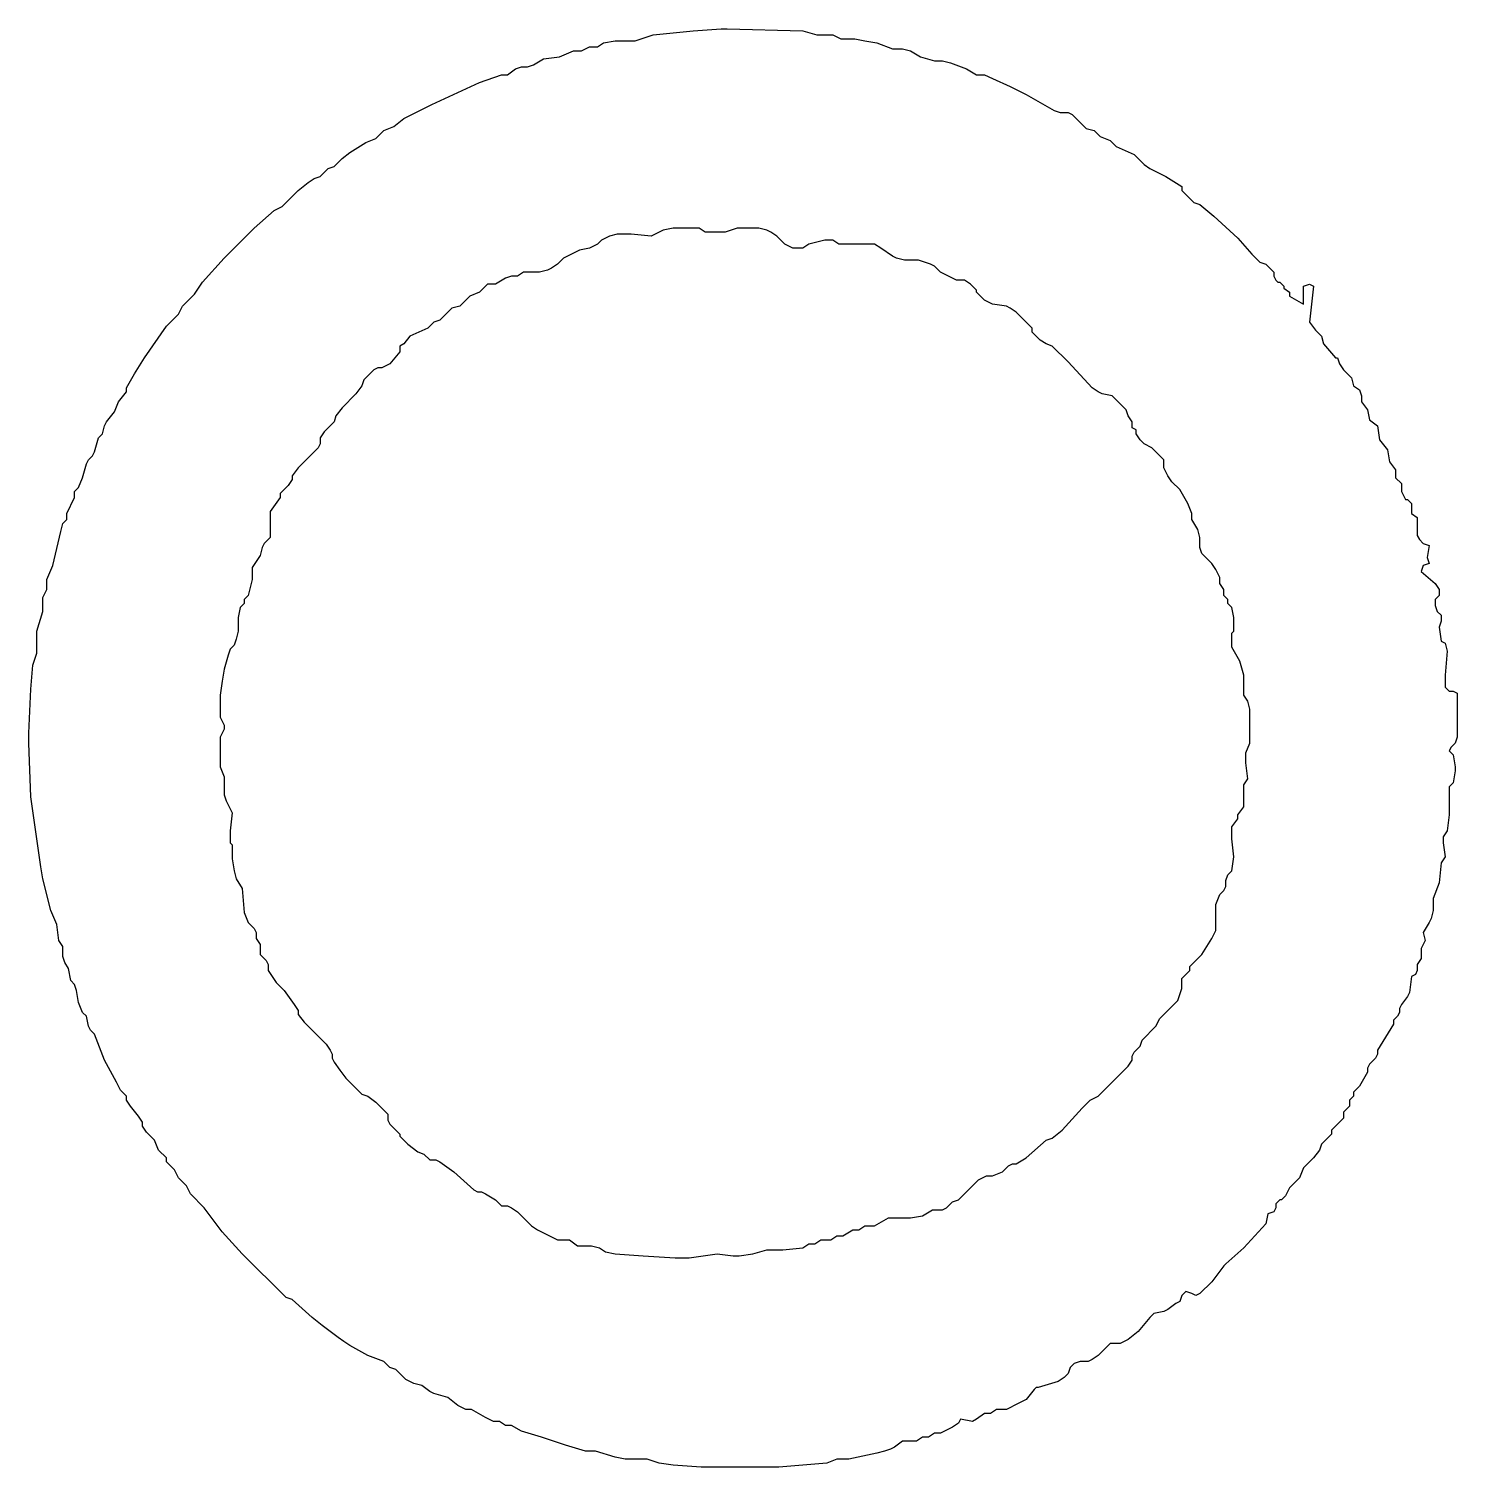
# Model space of a CAD drawing. Header units: millimetres. Extents: x -22.8 to 22.7, y -22.9 to 22.9.
import ezdxf

# ---------------------------------------------------------------- set-up
doc = ezdxf.new("R2010")
doc.units = ezdxf.units.MM

msp = doc.modelspace()

# ---------------------------------------------------------------- linework, layer by layer
for points in [[(-1.365, -22.923), (-2.254, -22.86), (-2.699, -22.796), (-3.08, -22.669), (-3.778, -22.669), (-4.096, -22.606), (-4.731, -22.415), (-5.048, -22.415), (-5.683, -22.225), (-6.445, -21.971), (-7.08, -21.78), (-7.398, -21.59), (-7.588, -21.59), (-7.779, -21.463), (-7.969, -21.463), (-8.223, -21.336), (-8.668, -21.082), (-8.858, -21.082), (-8.985, -21.018), (-9.112, -20.955), (-9.43, -20.701), (-9.874, -20.574), (-10.001, -20.51), (-10.255, -20.32), (-10.509, -20.256), (-10.763, -20.129), (-11.081, -19.812), (-11.271, -19.748), (-11.462, -19.558), (-11.97, -19.367), (-12.541, -19.05), (-12.732, -18.923), (-12.922, -18.796), (-13.176, -18.605), (-13.43, -18.415), (-13.748, -18.161), (-14.383, -17.589), (-14.573, -17.526), (-15.97, -16.129), (-16.605, -15.43), (-17.177, -14.668), (-17.621, -14.224), (-17.748, -13.97), (-18.002, -13.716), (-18.129, -13.462), (-18.383, -13.208), (-18.383, -13.081), (-18.637, -12.827), (-18.764, -12.509), (-19.018, -12.255), (-19.145, -12.065), (-19.145, -11.938), (-19.272, -11.747), (-19.526, -11.43), (-19.653, -11.239), (-19.653, -11.112), (-19.844, -10.922), (-19.971, -10.668), (-20.352, -9.969), (-20.669, -9.144), (-20.796, -9.017), (-20.86, -8.89), (-20.923, -8.572), (-21.05, -8.445), (-21.177, -8.128), (-21.241, -7.747), (-21.304, -7.556), (-21.431, -7.429), (-21.495, -7.048), (-21.622, -6.858), (-21.685, -6.667), (-21.685, -6.35), (-21.812, -6.159), (-21.876, -5.651), (-22.066, -5.207), (-22.32, -4.191), (-22.384, -3.81), (-22.511, -2.921), (-22.701, -1.587), (-22.765, 0.127), (-22.765, 0.444), (-22.701, 1.841), (-22.638, 2.603), (-22.511, 2.984), (-22.511, 3.683), (-22.32, 4.318), (-22.32, 4.762), (-22.193, 5.016), (-22.193, 5.334), (-22.003, 5.778), (-21.749, 6.858), (-21.685, 7.112), (-21.558, 7.239), (-21.558, 7.429), (-21.304, 7.937), (-21.304, 8.128), (-21.177, 8.255), (-21.05, 8.572), (-20.923, 9.017), (-20.86, 9.144), (-20.733, 9.271), (-20.669, 9.398), (-20.542, 9.842), (-20.415, 9.969), (-20.352, 10.223), (-20.288, 10.35), (-20.034, 10.668), (-19.907, 10.985), (-19.653, 11.303), (-19.653, 11.43), (-19.399, 11.874), (-19.082, 12.382), (-18.383, 13.398), (-18.002, 13.779), (-17.875, 14.033), (-17.494, 14.414), (-17.24, 14.795), (-16.542, 15.557), (-15.589, 16.51), (-14.954, 17.081), (-14.7, 17.208), (-14.192, 17.716), (-13.875, 17.97), (-13.684, 18.097), (-13.494, 18.161), (-13.24, 18.415), (-13.049, 18.478), (-12.795, 18.732), (-12.541, 18.923), (-12.033, 19.24), (-11.716, 19.367), (-11.462, 19.621), (-11.144, 19.748), (-10.827, 20.002), (-9.938, 20.447), (-8.414, 21.145), (-7.715, 21.399), (-7.525, 21.399), (-7.271, 21.59), (-7.08, 21.653), (-6.89, 21.653), (-6.699, 21.717), (-6.382, 21.907), (-5.874, 21.971), (-5.429, 22.161), (-5.175, 22.161), (-4.921, 22.288), (-4.667, 22.288), (-4.477, 22.415), (-4.096, 22.479), (-3.461, 22.479), (-2.889, 22.669), (-2.254, 22.733), (-1.619, 22.796), (-0.73, 22.86), (-0.54, 22.86), (1.873, 22.796), (2.318, 22.669), (2.826, 22.669), (3.08, 22.542), (3.524, 22.542), (3.842, 22.479), (4.223, 22.415), (4.731, 22.225), (5.048, 22.225), (5.302, 22.161), (5.62, 21.971), (6.064, 21.844), (6.318, 21.844), (6.572, 21.78), (7.08, 21.59), (7.398, 21.399), (7.652, 21.399), (7.906, 21.272), (8.477, 21.018), (8.985, 20.764), (9.874, 20.256), (10.065, 20.193), (10.319, 20.193), (10.446, 20.129), (10.89, 19.685), (11.144, 19.621), (11.335, 19.431), (11.652, 19.304), (11.843, 19.113), (12.414, 18.859), (12.732, 18.542), (12.922, 18.415), (13.43, 18.161), (13.938, 17.843), (13.938, 17.716), (14.319, 17.335), (14.51, 17.272), (14.954, 16.891), (15.716, 16.192), (16.161, 15.684), (16.415, 15.43), (16.605, 15.367), (16.859, 15.113), (16.859, 14.986), (16.923, 14.859), (16.986, 14.795), (17.05, 14.795), (17.177, 14.668), (17.177, 14.605), (17.367, 14.478), (17.367, 14.351), (17.812, 14.097), (17.812, 14.668), (18.002, 14.732), (18.129, 14.668), (18.002, 13.525), (18.193, 13.271), (18.383, 13.081), (18.447, 12.827), (18.828, 12.382), (18.891, 12.382), (18.955, 12.192), (19.082, 12.001), (19.336, 11.747), (19.399, 11.493), (19.59, 11.366), (19.653, 11.176), (19.653, 10.985), (19.844, 10.731), (19.907, 10.414), (20.161, 10.223), (20.225, 9.779), (20.479, 9.461), (20.542, 9.08), (20.733, 8.826), (20.733, 8.572), (20.923, 8.382), (20.923, 8.128), (21.05, 7.874), (21.114, 7.874), (21.241, 7.747), (21.241, 7.429), (21.431, 7.302), (21.431, 6.731), (21.495, 6.604), (21.622, 6.477), (21.812, 6.413), (21.749, 6.032), (21.812, 5.842), (21.622, 5.778), (21.558, 5.588), (22.003, 5.207), (22.13, 5.016), (22.13, 4.826), (22.066, 4.762), (22.003, 4.699), (22.003, 4.508), (22.066, 4.318), (22.193, 4.191), (22.193, 4), (22.13, 3.81), (22.193, 3.365), (22.32, 3.302), (22.384, 3.048), (22.32, 2.286), (22.32, 1.905), (22.447, 1.778), (22.574, 1.778), (22.701, 1.714), (22.701, 0.317), (22.638, 0.127), (22.574, 0.063), (22.511, 0), (22.447, -0.127), (22.574, -0.254), (22.638, -0.635), (22.638, -0.762), (22.574, -1.143), (22.447, -1.27), (22.447, -2.159), (22.384, -2.667), (22.257, -2.857), (22.257, -3.048), (22.32, -3.492), (22.193, -3.683), (22.13, -4.318), (21.939, -4.826), (21.939, -5.207), (21.876, -5.461), (21.812, -5.588), (21.622, -5.905), (21.685, -6.159), (21.558, -6.413), (21.558, -6.731), (21.431, -6.921), (21.431, -7.112), (21.368, -7.239), (21.241, -7.302), (21.177, -7.81), (21.114, -7.937), (20.923, -8.191), (20.86, -8.318), (20.86, -8.445), (20.796, -8.572), (20.669, -8.699), (20.669, -8.826), (20.161, -9.652), (20.161, -9.779), (20.098, -9.906), (19.907, -10.096), (19.844, -10.223), (19.844, -10.35), (19.59, -10.795), (19.399, -10.985), (19.399, -11.112), (19.272, -11.239), (19.272, -11.43), (19.082, -11.62), (19.082, -11.811), (18.701, -12.192), (18.701, -12.319), (18.383, -12.636), (18.32, -12.827), (18.129, -13.081), (17.812, -13.398), (17.685, -13.716), (17.367, -14.033), (17.24, -14.287), (17.113, -14.414), (17.05, -14.414), (16.923, -14.541), (16.923, -14.668), (16.859, -14.795), (16.669, -14.859), (16.605, -15.176), (15.907, -15.938), (15.335, -16.446), (15.272, -16.51), (14.891, -17.018), (14.51, -17.399), (14.383, -17.462), (14.256, -17.399), (14.065, -17.335), (13.938, -17.462), (13.875, -17.653), (13.748, -17.716), (13.494, -17.907), (13.367, -17.97), (13.049, -18.034), (12.922, -18.161), (12.859, -18.224), (12.541, -18.605), (12.224, -18.859), (12.097, -18.923), (11.97, -18.986), (11.652, -18.986), (11.271, -19.367), (11.081, -19.494), (10.954, -19.558), (10.7, -19.558), (10.509, -19.621), (10.382, -19.748), (10.319, -19.939), (10.192, -20.066), (10.001, -20.193), (9.366, -20.383), (9.303, -20.383), (9.239, -20.447), (8.985, -20.764), (8.731, -20.891), (8.35, -21.082), (8.033, -21.082), (7.842, -21.209), (7.652, -21.209), (7.398, -21.399), (7.271, -21.463), (6.89, -21.399), (6.826, -21.526), (6.636, -21.653), (6.255, -21.844), (6.064, -21.844), (5.874, -21.971), (5.683, -21.971), (5.493, -22.098), (5.048, -22.098), (4.794, -22.288), (4.667, -22.352), (4.477, -22.415), (4.223, -22.479), (3.334, -22.669), (2.953, -22.669), (2.635, -22.796), (1.873, -22.86), (1.111, -22.923)], [(-2.191, -16.256), (-1.746, -16.256), (-0.857, -16.129), (-0.349, -16.192), (-0.159, -16.192), (0.286, -16.129), (0.73, -16.002), (1.238, -16.002), (1.873, -15.938), (2.064, -15.811), (2.254, -15.811), (2.445, -15.684), (2.762, -15.684), (2.953, -15.557), (3.143, -15.557), (3.461, -15.367), (3.651, -15.367), (3.842, -15.24), (4.159, -15.24), (4.604, -14.986), (5.302, -14.986), (5.683, -14.922), (6.001, -14.732), (6.318, -14.732), (6.445, -14.668), (6.636, -14.478), (6.826, -14.414), (7.461, -13.779), (7.588, -13.716), (7.715, -13.652), (7.906, -13.652), (8.223, -13.525), (8.414, -13.335), (8.541, -13.271), (8.668, -13.271), (8.985, -13.081), (9.62, -12.509), (9.811, -12.446), (10.128, -12.192), (10.763, -11.493), (11.017, -11.239), (11.271, -11.112), (12.224, -10.16), (12.351, -9.969), (12.351, -9.842), (12.414, -9.715), (12.605, -9.525), (12.668, -9.334), (13.113, -8.89), (13.24, -8.636), (13.811, -8.064), (13.875, -7.874), (13.938, -7.683), (13.938, -7.366), (14.192, -7.112), (14.192, -6.985), (14.573, -6.604), (14.891, -6.096), (14.954, -5.969), (15.018, -5.842), (15.018, -5.016), (15.145, -4.699), (15.272, -4.572), (15.335, -4.445), (15.335, -4.254), (15.399, -4.064), (15.526, -3.937), (15.589, -3.492), (15.526, -2.921), (15.526, -2.54), (15.716, -2.286), (15.716, -2.159), (15.907, -1.905), (15.907, -1.206), (16.034, -1.016), (15.97, -0.508), (15.97, -0.19), (16.097, 0.127), (16.097, 1.206), (16.034, 1.46), (15.907, 1.651), (15.907, 2.286), (15.78, 2.73), (15.526, 3.175), (15.526, 3.619), (15.589, 3.683), (15.589, 4.127), (15.526, 4.445), (15.399, 4.572), (15.399, 4.699), (15.272, 4.826), (15.272, 5.016), (15.145, 5.207), (15.145, 5.397), (15.081, 5.524), (15.018, 5.651), (14.891, 5.842), (14.573, 6.159), (14.51, 6.35), (14.51, 6.667), (14.446, 6.921), (14.256, 7.239), (14.256, 7.429), (14.129, 7.747), (13.875, 8.191), (13.621, 8.445), (13.494, 8.636), (13.43, 8.763), (13.367, 8.89), (13.367, 9.144), (12.986, 9.525), (12.732, 9.652), (12.605, 9.779), (12.478, 9.969), (12.478, 10.096), (12.351, 10.16), (12.351, 10.35), (12.224, 10.541), (12.16, 10.731), (11.716, 11.176), (11.398, 11.239), (11.271, 11.303), (11.081, 11.43), (10.319, 12.255), (9.811, 12.763), (9.62, 12.827), (9.43, 12.954), (9.176, 13.208), (9.176, 13.335), (8.668, 13.843), (8.477, 13.97), (8.35, 14.033), (7.906, 14.097), (7.779, 14.16), (7.652, 14.224), (7.398, 14.478), (7.398, 14.541), (7.207, 14.732), (7.017, 14.859), (6.763, 14.859), (6.255, 15.113), (6.064, 15.303), (5.937, 15.367), (5.747, 15.43), (5.556, 15.494), (5.112, 15.494), (4.858, 15.557), (4.731, 15.621), (4.35, 15.875), (4.159, 16.002), (3.016, 16.002), (2.826, 16.129), (2.572, 16.129), (2.318, 16.065), (2.064, 16.002), (1.873, 15.875), (1.556, 15.875), (1.429, 15.938), (1.302, 16.002), (1.048, 16.256), (0.857, 16.383), (0.73, 16.446), (0.476, 16.51), (-0.222, 16.51), (-0.603, 16.383), (-1.238, 16.383), (-1.429, 16.51), (-2.254, 16.51), (-2.572, 16.446), (-2.953, 16.256), (-3.588, 16.319), (-4.032, 16.319), (-4.286, 16.256), (-4.413, 16.192), (-4.54, 16.129), (-4.667, 16.002), (-4.794, 15.938), (-4.921, 15.875), (-5.239, 15.811), (-5.747, 15.557), (-5.937, 15.367), (-6.128, 15.24), (-6.255, 15.176), (-6.509, 15.113), (-7.017, 15.113), (-7.207, 14.986), (-7.398, 14.986), (-7.588, 14.922), (-7.906, 14.732), (-8.16, 14.732), (-8.414, 14.478), (-8.731, 14.351), (-9.049, 14.033), (-9.303, 13.97), (-9.684, 13.589), (-9.874, 13.525), (-10.065, 13.335), (-10.636, 13.081), (-10.827, 12.827), (-10.954, 12.763), (-10.954, 12.573), (-11.271, 12.192), (-11.398, 12.128), (-11.525, 12.065), (-11.652, 12.065), (-11.779, 12.001), (-12.097, 11.684), (-12.16, 11.493), (-12.351, 11.239), (-12.795, 10.795), (-12.986, 10.541), (-13.049, 10.35), (-13.367, 10.033), (-13.494, 9.842), (-13.494, 9.652), (-13.557, 9.525), (-14.192, 8.89), (-14.383, 8.636), (-14.383, 8.509), (-14.51, 8.318), (-14.764, 8.064), (-14.764, 7.937), (-15.081, 7.493), (-15.081, 6.667), (-15.272, 6.477), (-15.335, 6.35), (-15.399, 6.096), (-15.653, 5.715), (-15.653, 5.334), (-15.716, 5.08), (-15.78, 4.826), (-15.907, 4.699), (-15.907, 4.572), (-16.034, 4.445), (-16.097, 4.127), (-16.097, 3.683), (-16.161, 3.429), (-16.224, 3.238), (-16.351, 3.111), (-16.415, 2.921), (-16.542, 2.476), (-16.605, 2.095), (-16.669, 1.651), (-16.669, 0.952), (-16.542, 0.698), (-16.542, 0.571), (-16.669, 0.317), (-16.669, -0.635), (-16.542, -0.952), (-16.542, -1.524), (-16.478, -1.714), (-16.288, -2.095), (-16.351, -2.667), (-16.351, -3.048), (-16.288, -3.111), (-16.288, -3.556), (-16.224, -3.937), (-16.161, -4.191), (-15.97, -4.508), (-15.907, -5.27), (-15.78, -5.588), (-15.589, -5.778), (-15.526, -5.905), (-15.526, -6.096), (-15.399, -6.286), (-15.399, -6.604), (-15.208, -6.794), (-15.145, -6.921), (-15.145, -7.112), (-15.018, -7.302), (-14.891, -7.493), (-14.637, -7.747), (-14.319, -8.191), (-14.192, -8.382), (-14.192, -8.509), (-14.002, -8.763), (-13.303, -9.461), (-13.176, -9.652), (-13.113, -9.779), (-13.113, -9.906), (-13.049, -10.033), (-12.859, -10.287), (-12.668, -10.541), (-12.16, -11.049), (-11.97, -11.112), (-11.716, -11.303), (-11.335, -11.684), (-11.335, -11.874), (-11.271, -12.001), (-10.954, -12.319), (-10.954, -12.382), (-10.7, -12.636), (-10.382, -12.89), (-10.192, -12.954), (-10.001, -13.144), (-9.811, -13.144), (-9.684, -13.208), (-9.239, -13.525), (-8.604, -14.097), (-8.477, -14.16), (-8.35, -14.16), (-8.223, -14.224), (-7.906, -14.414), (-7.715, -14.605), (-7.525, -14.605), (-7.398, -14.668), (-7.207, -14.795), (-6.763, -15.24), (-6.572, -15.367), (-6.318, -15.494), (-5.937, -15.684), (-5.556, -15.684), (-5.302, -15.875), (-4.858, -15.875), (-4.604, -15.938), (-4.413, -16.065), (-4.096, -16.129), (-3.207, -16.192)]]:
    msp.add_lwpolyline(points, close=True)

doc.saveas('drawing.dxf')
